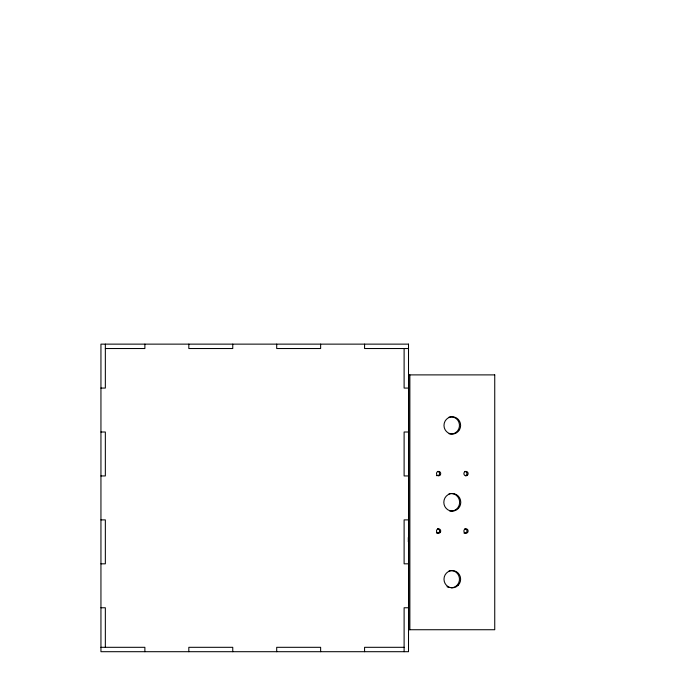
<?xml version="1.0" encoding="UTF-8"?>
<svg xmlns="http://www.w3.org/2000/svg" width="686" height="686" viewBox="0 0 686 686"><rect width="100%" height="100%" fill="white"/><g stroke="black" fill="none" stroke-linecap="round" stroke-linejoin="round"><path stroke-width="1.03" d="M105.344 348.531L144.883 348.531L144.883 344.132M408.513 348.531L364.575 348.531L364.575 344.132M100.945 388.07L105.344 388.07L105.344 344.132M408.513 388.07L404.114 388.07L404.114 348.531M100.945 432.009L105.344 432.009L105.344 475.947L100.945 475.947M408.513 432.009L404.114 432.009L404.114 475.947L408.513 475.947M100.945 519.885L105.344 519.885L105.344 563.823L100.945 563.823M408.513 519.885L404.114 519.885L404.114 563.823L408.513 563.823M100.945 607.762L105.344 607.762L105.344 647.31M408.513 607.762L404.114 607.762L404.114 651.7M100.945 647.31L144.883 647.31L144.883 651.7M404.114 647.31L364.575 647.31L364.575 651.7M409.868 374.89L409.868 629.731M408.324 537.464L408.324 541.854M320.636 344.132L320.636 348.531L276.698 348.531L276.698 344.132M320.636 651.7L320.636 647.31L276.698 647.31L276.698 651.7M232.76 344.132L232.76 348.531L188.821 348.531L188.821 344.132M232.76 651.7L232.76 647.31L188.821 647.31L188.821 651.7M437.462 528.829A2.195 2.118 -90 0 1 439.512 531.599A2.195 2.118 -90 0 1 436.407 532.928M451.903 493.56A8.789 8.489 -90 0 1 459.586 503.455A8.789 8.489 -90 0 1 449.69 510.967M448.97 493.826A8.789 8.489 -90 0 1 450.428 493.56M464.765 528.837A2.195 2.118 -90 0 1 466.943 531.487A2.195 2.118 -90 0 1 463.899 532.979M437.462 471.402A2.195 2.118 -90 0 1 438.011 475.715M436.913 475.715A2.195 2.118 -90 0 1 436.407 475.501M464.868 471.402A2.195 2.118 -90 0 1 465.417 475.715M449.013 417.105A8.609 8.318 -90 0 1 459.414 424.3A8.609 8.318 -90 0 1 451.165 434.032M450.445 433.998A8.609 8.318 -90 0 1 449.013 433.741M449.013 570.881A8.609 8.318 -90 0 1 459.414 578.075A8.609 8.318 -90 0 1 451.165 587.816M449.013 587.525A8.609 8.318 -90 0 1 447.006 586.659M408.513 344.132L100.945 344.132L100.945 651.7L408.513 651.7L408.513 344.132M494.743 374.89L408.727 374.89L408.727 629.731L494.743 629.731L494.743 374.89M467.578 532.499A2.195 2.118 -90 0 0 466.454 528.88A2.195 2.118 -90 0 0 463.985 531.701A2.195 2.118 -90 0 0 467.578 532.499M440.438 532.122A2.195 2.118 -90 0 0 438.603 528.829A2.195 2.118 -90 0 0 436.768 532.122A2.195 2.118 -90 0 0 440.438 532.122M458.188 585.295A8.609 8.318 -90 0 0 454.458 570.881A8.609 8.318 -90 0 0 444.271 581.428A8.609 8.318 -90 0 0 458.188 585.295M458.308 508.523A8.789 8.489 -90 0 0 454.501 493.826A8.789 8.489 -90 0 0 444.108 504.587A8.789 8.489 -90 0 0 458.308 508.523M459.509 429.728A8.609 8.318 -90 0 0 452.306 416.805A8.609 8.318 -90 0 0 445.103 429.728A8.609 8.318 -90 0 0 459.509 429.728M440.438 474.695A2.195 2.118 -90 0 0 438.603 471.402A2.195 2.118 -90 0 0 436.768 474.695A2.195 2.118 -90 0 0 440.438 474.695M467.509 475.149A2.195 2.118 -90 0 0 466.557 471.471A2.195 2.118 -90 0 0 463.959 474.163A2.195 2.118 -90 0 0 467.509 475.149"/></g></svg>
